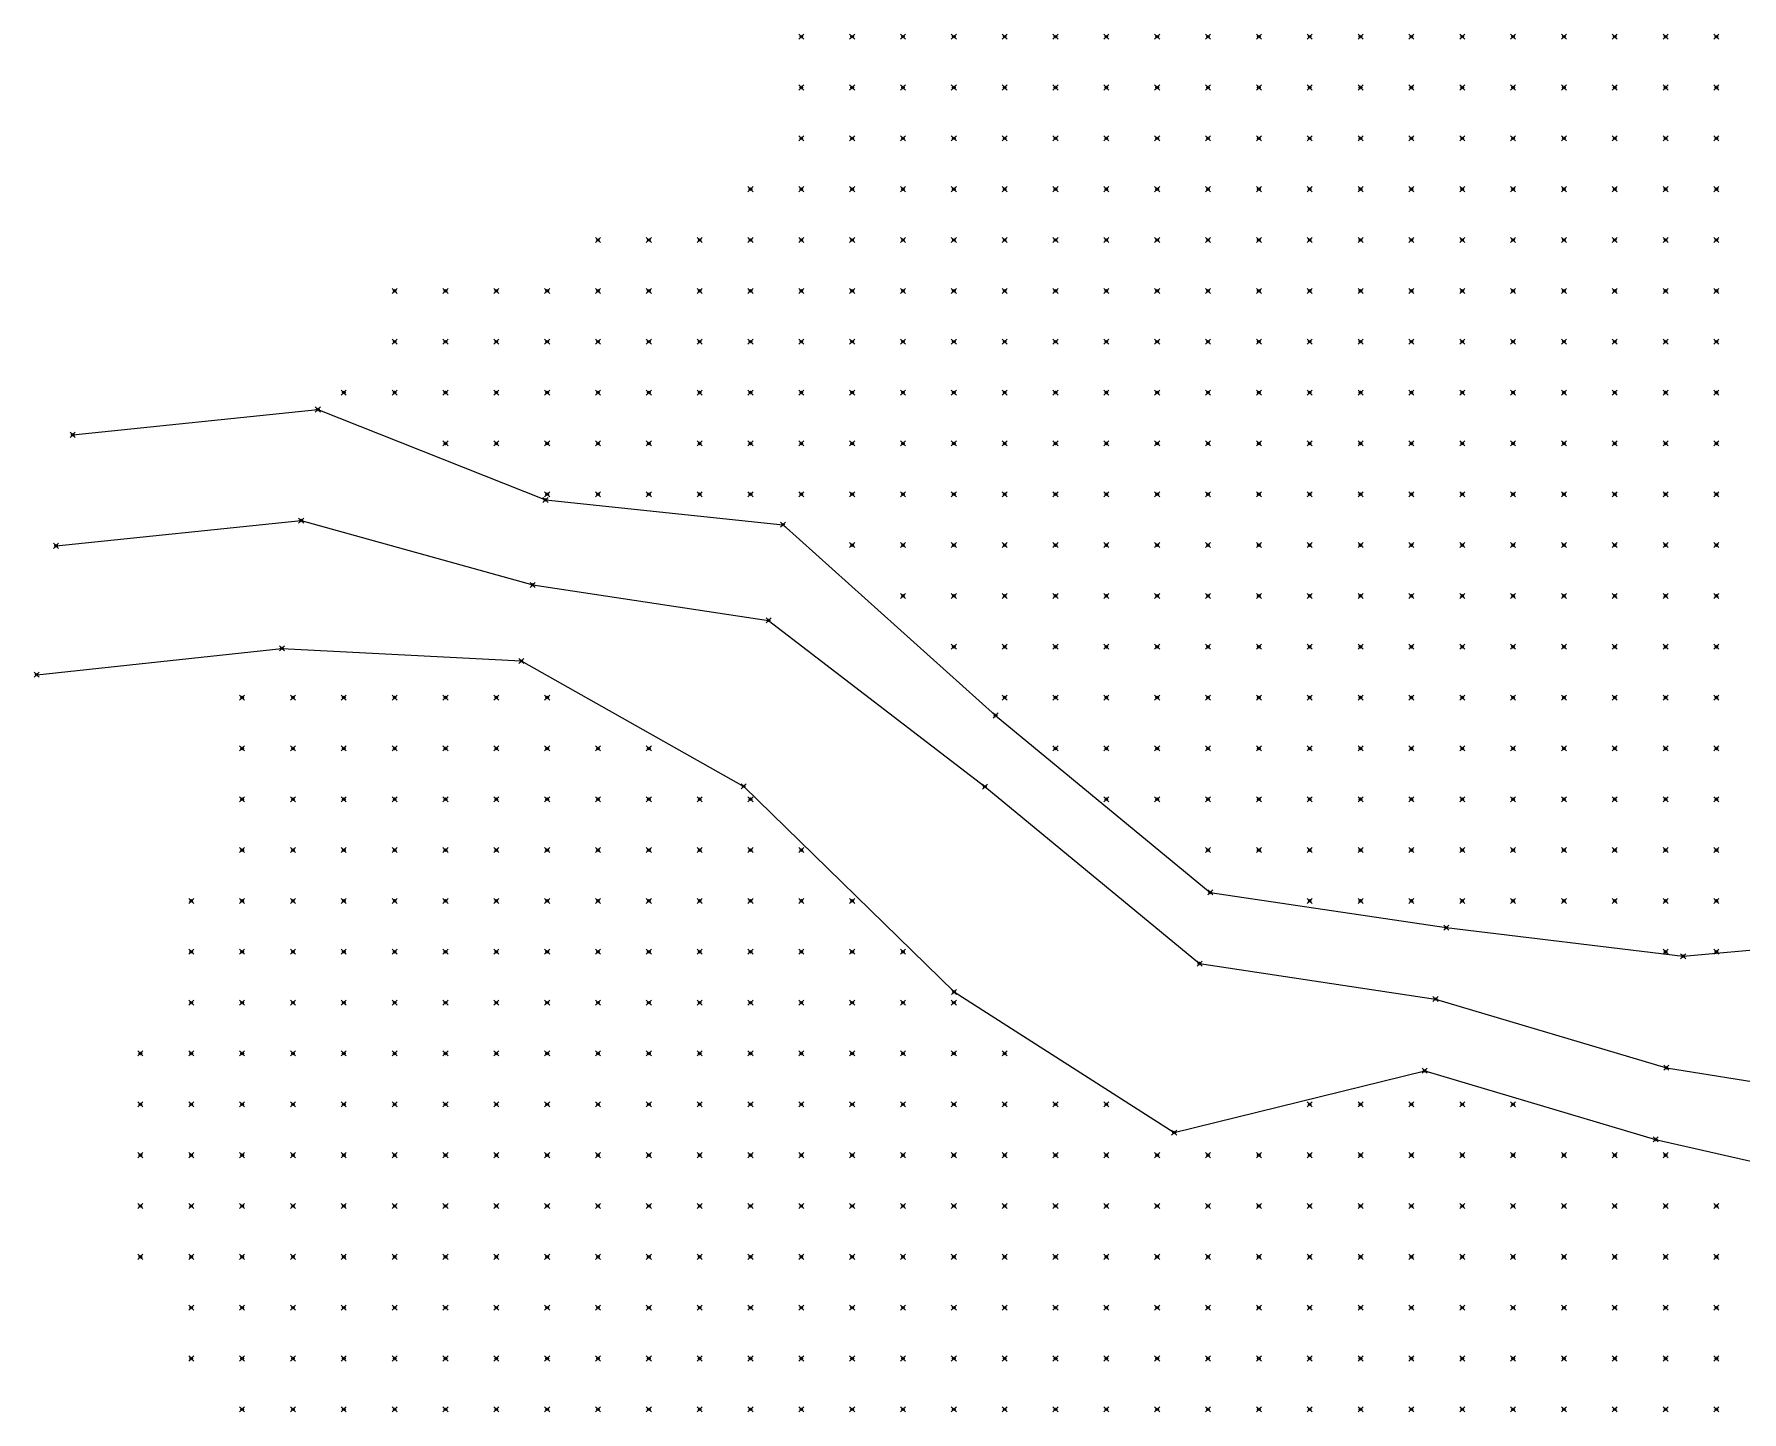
# Model space of a CAD drawing. Header units: metres. Extents: x 441556 to 446409, y 432338 to 461058.
# Drawn here: x 442223.7 to 442324.4, y 457051.9 to 457133.2 of the extents above; entities that cross this region are included whole.
import ezdxf

# ---------------------------------------------------------------- set-up
doc = ezdxf.new("R2010")
doc.units = ezdxf.units.M
doc.header["$MEASUREMENT"] = 0
doc.header["$PDMODE"] = 35
doc.header["$PDSIZE"] = 0.15
for name, color, linetype, lineweight in [('DTM-BRE-RevN_GRP_FIRUL APEI', 2, 'Continuous', 0), ('DTM-BRE-RevN_GRP_RAU', 2, 'Continuous', 0), ('DTM-NOK-RevN_LIDAR_co_lidar', 91, 'Continuous', 0), ('DTM-NOK-RevN_RTK', 32, 'Continuous', 0)]:
    doc.layers.add(name, color=color, linetype=linetype, lineweight=lineweight)

msp = doc.modelspace()

# ---------------------------------------------------------------- linework, layer by layer
at = {"layer": 'DTM-BRE-RevN_GRP_FIRUL APEI'}
for p, q in [((442224.973, 457102.983, 421.001), (442239.431, 457104.475, 416.691)), ((442239.431, 457104.475, 416.691), (442253.094, 457100.679, 412.029)), ((442253.094, 457100.679, 412.029), (442267.013, 457098.587, 406.843)), ((442267.013, 457098.587, 406.843), (442279.771, 457088.776, 400.097)), ((442279.771, 457088.776, 400.097), (442292.435, 457078.338, 397.01)), ((442292.435, 457078.338, 397.01), (442306.354, 457076.246, 391.824)), ((442306.354, 457076.246, 391.824), (442319.978, 457072.191, 388.469)), ((442319.978, 457072.191, 388.469), (442333.878, 457069.97, 383.989))]:
    msp.add_line(p, q, dxfattribs=at)
at = {"layer": 'DTM-BRE-RevN_GRP_RAU'}
for p, q in [((442225.958, 457109.534, 424.376), (442240.416, 457111.026, 420.066)), ((442240.416, 457111.026, 420.066), (442253.848, 457105.696, 413.443)), ((442253.848, 457105.696, 413.443), (442267.861, 457104.23, 409.478)), ((442267.861, 457104.23, 409.478), (442280.402, 457092.973, 403.219)), ((442223.83, 457095.381, 424.814), (442238.297, 457096.935, 419.214)), ((442238.297, 457096.935, 419.214), (442252.419, 457096.193, 414.565)), ((442252.419, 457096.193, 414.565), (442265.541, 457088.794, 410.258)), ((442280.402, 457092.973, 403.219), (442293.066, 457082.535, 400.132)), ((442265.541, 457088.794, 410.258), (442277.951, 457076.668, 404.878)), ((442293.066, 457082.535, 400.132), (442306.988, 457080.458, 393.801)), ((442306.988, 457080.458, 393.801), (442320.967, 457078.77, 389.348)), ((442320.967, 457078.77, 389.348), (442335.403, 457080.117, 388.076)), ((442277.951, 457076.668, 404.878), (442290.937, 457068.369, 401.279)), ((442290.937, 457068.369, 401.279), (442305.719, 457072.016, 394.923)), ((442305.719, 457072.016, 394.923), (442319.342, 457067.962, 391.568)), ((442319.342, 457067.962, 391.568), (442333.102, 457064.811, 387.728))]:
    msp.add_line(p, q, dxfattribs=at)
at = {"layer": 'DTM-NOK-RevN_LIDAR_co_lidar'}
for p in [(442268.942, 457133.023, 428.108), (442271.941, 457133.023, 426.936), (442274.94, 457133.023, 426.16), (442277.94, 457133.023, 425.156), (442280.939, 457133.023, 424.334), (442283.938, 457133.023, 423.593), (442286.938, 457133.023, 422.823), (442289.937, 457133.023, 421.178), (442292.936, 457133.023, 419.572), (442295.936, 457133.023, 418.119), (442298.935, 457133.023, 416.666), (442301.934, 457133.023, 414.788), (442304.934, 457133.023, 412.629), (442307.933, 457133.023, 410.248), (442310.932, 457133.023, 407.942), (442313.932, 457133.023, 405.839), (442316.931, 457133.023, 404.02), (442319.93, 457133.023, 402.286), (442322.93, 457133.023, 399.935), (442268.942, 457130.024, 426.023), (442271.941, 457130.024, 425.079), (442274.94, 457130.024, 423.457), (442277.94, 457130.024, 422.646), (442280.939, 457130.024, 421.987), (442283.938, 457130.024, 421.453), (442286.938, 457130.024, 421.005), (442289.937, 457130.024, 419.866), (442292.936, 457130.024, 418.18), (442295.936, 457130.024, 416.484), (442298.935, 457130.024, 415.068), (442301.934, 457130.024, 413.772), (442304.934, 457130.024, 411.941), (442307.933, 457130.024, 410.121), (442310.932, 457130.024, 408.105), (442313.932, 457130.024, 405.748), (442316.931, 457130.024, 403.441), (442319.93, 457130.024, 401.101), (442322.93, 457130.024, 399.157), (442268.942, 457127.024, 424.074), (442271.941, 457127.024, 423.004), (442274.94, 457127.024, 421.989), (442277.94, 457127.024, 420.741), (442280.939, 457127.024, 419.732), (442283.938, 457127.024, 419.26), (442286.938, 457127.024, 418.619), (442289.937, 457127.024, 417.943), (442292.936, 457127.024, 416.6), (442295.936, 457127.024, 414.954), (442298.935, 457127.024, 413.332), (442301.934, 457127.024, 412.12), (442304.934, 457127.024, 410.869), (442307.933, 457127.024, 409.247), (442310.932, 457127.024, 407.297), (442313.932, 457127.024, 405.409), (442316.931, 457127.024, 403.379), (442319.93, 457127.024, 400.783), (442322.93, 457127.024, 398.374), (442265.942, 457124.025, 423.079), (442268.942, 457124.025, 422.093), (442271.941, 457124.025, 420.913), (442274.94, 457124.025, 420.059), (442277.94, 457124.025, 418.846), (442280.939, 457124.025, 417.782), (442283.938, 457124.025, 417.086), (442286.938, 457124.025, 416.282), (442289.937, 457124.025, 415.864), (442292.936, 457124.025, 414.89), (442295.936, 457124.025, 413.201), (442298.935, 457124.025, 411.365), (442301.934, 457124.025, 409.867), (442304.934, 457124.025, 408.386), (442307.933, 457124.025, 407.086), (442310.932, 457124.025, 405.912), (442313.932, 457124.025, 404.51), (442316.931, 457124.025, 402.685), (442319.93, 457124.025, 400.476), (442322.93, 457124.025, 398.247), (442256.944, 457121.026, 423.399), (442259.944, 457121.026, 422.557), (442262.943, 457121.026, 421.788), (442265.942, 457121.026, 420.969), (442268.942, 457121.026, 420.113), (442271.941, 457121.026, 418.962), (442274.94, 457121.026, 418.292), (442277.94, 457121.026, 417.172), (442280.939, 457121.026, 416.076), (442283.938, 457121.026, 414.997), (442286.938, 457121.026, 414.166), (442289.937, 457121.026, 413.628), (442292.936, 457121.026, 412.851), (442295.936, 457121.026, 411.413), (442298.935, 457121.026, 409.842), (442301.934, 457121.026, 408.199), (442304.934, 457121.026, 406.391), (442307.933, 457121.026, 405.089), (442310.932, 457121.026, 403.803), (442313.932, 457121.026, 402.571), (442316.931, 457121.026, 401.419), (442319.93, 457121.026, 399.521), (442322.93, 457121.026, 397.567), (442244.947, 457118.026, 423.609), (442247.946, 457118.026, 422.298), (442250.945, 457118.026, 421.226), (442253.945, 457118.026, 420.742), (442256.944, 457118.026, 420.331), (442259.944, 457118.026, 419.836), (442262.943, 457118.026, 419.431), (442265.942, 457118.026, 418.896), (442268.942, 457118.026, 418.159), (442271.941, 457118.026, 417.24), (442274.94, 457118.026, 416.578), (442277.94, 457118.026, 415.577), (442280.939, 457118.026, 414.246), (442283.938, 457118.026, 413.195), (442286.938, 457118.026, 412.21), (442289.937, 457118.026, 411.52), (442292.936, 457118.026, 410.891), (442295.936, 457118.026, 409.736), (442298.935, 457118.026, 408.063), (442301.934, 457118.026, 406.252), (442304.934, 457118.026, 404.665), (442307.933, 457118.026, 403.251), (442310.932, 457118.026, 401.901), (442313.932, 457118.026, 400.839), (442316.931, 457118.026, 399.931), (442319.93, 457118.026, 398.525), (442322.93, 457118.026, 396.687), (442244.947, 457115.027, 420.884), (442247.946, 457115.027, 419.637), (442250.945, 457115.027, 418.64), (442253.945, 457115.027, 418.111), (442256.944, 457115.027, 417.611), (442259.944, 457115.027, 417.11), (442262.943, 457115.027, 416.767), (442265.942, 457115.027, 416.759), (442268.942, 457115.027, 416.199), (442271.941, 457115.027, 415.499), (442274.94, 457115.027, 414.65), (442277.94, 457115.027, 413.763), (442280.939, 457115.027, 412.597), (442283.938, 457115.027, 411.698), (442286.938, 457115.027, 410.557), (442289.937, 457115.027, 409.548), (442292.936, 457115.027, 408.914), (442295.936, 457115.027, 407.869), (442298.935, 457115.027, 406.196), (442301.934, 457115.027, 404.722), (442304.934, 457115.027, 403.219), (442307.933, 457115.027, 401.604), (442310.932, 457115.027, 400.182), (442313.932, 457115.027, 399.11), (442316.931, 457115.027, 398.315), (442319.93, 457115.027, 397.303), (442322.93, 457115.027, 395.716), (442241.947, 457112.027, 419.856), (442244.947, 457112.027, 418.332), (442247.946, 457112.027, 417.154), (442250.945, 457112.027, 416.417), (442253.945, 457112.027, 415.897), (442256.944, 457112.027, 415.257), (442259.944, 457112.027, 414.879), (442262.943, 457112.027, 414.555), (442265.942, 457112.027, 414.577), (442268.942, 457112.027, 414.254), (442271.941, 457112.027, 413.626), (442274.94, 457112.027, 412.812), (442277.94, 457112.027, 412.113), (442280.939, 457112.027, 411.184), (442283.938, 457112.027, 409.862), (442286.938, 457112.027, 408.991), (442289.937, 457112.027, 407.927), (442292.936, 457112.027, 407.081), (442295.936, 457112.027, 406.24), (442298.935, 457112.027, 404.482), (442301.934, 457112.027, 403.039), (442304.934, 457112.027, 401.682), (442307.933, 457112.027, 400.147), (442310.932, 457112.027, 398.813), (442313.932, 457112.027, 397.53), (442316.931, 457112.027, 396.48), (442319.93, 457112.027, 395.581), (442322.93, 457112.027, 394.071), (442247.946, 457109.028, 415.498), (442250.945, 457109.028, 414.854), (442253.945, 457109.028, 414.202), (442256.944, 457109.028, 413.417), (442259.944, 457109.028, 412.989), (442262.943, 457109.028, 412.555), (442265.942, 457109.028, 412.251), (442268.942, 457109.028, 412.296), (442271.941, 457109.028, 411.949), (442274.94, 457109.028, 411.339), (442277.94, 457109.028, 410.621), (442280.939, 457109.028, 409.448), (442283.938, 457109.028, 408.365), (442286.938, 457109.028, 407.302), (442289.937, 457109.028, 406.291), (442292.936, 457109.028, 405.549), (442295.936, 457109.028, 404.648), (442298.935, 457109.028, 402.861), (442301.934, 457109.028, 401.362), (442304.934, 457109.028, 400.108), (442307.933, 457109.028, 398.699), (442310.932, 457109.028, 397.466), (442313.932, 457109.028, 396.292), (442316.931, 457109.028, 395.255), (442319.93, 457109.028, 394.107), (442322.93, 457109.028, 392.289), (442253.945, 457106.029, 413.397), (442256.944, 457106.029, 412.636), (442259.944, 457106.029, 411.964), (442262.943, 457106.029, 410.905), (442265.942, 457106.029, 410.05), (442268.942, 457106.029, 410.321), (442271.941, 457106.029, 410.503), (442274.94, 457106.029, 410.083), (442277.94, 457106.029, 409.372), (442280.939, 457106.029, 407.833), (442283.938, 457106.029, 406.907), (442286.938, 457106.029, 405.798), (442289.937, 457106.029, 404.692), (442292.936, 457106.029, 404.005), (442295.936, 457106.029, 402.73), (442298.935, 457106.029, 401.097), (442301.934, 457106.029, 399.758), (442304.934, 457106.029, 398.514), (442307.933, 457106.029, 397.154), (442310.932, 457106.029, 396.108), (442313.932, 457106.029, 395.159), (442316.931, 457106.029, 394.026), (442319.93, 457106.029, 392.799), (442322.93, 457106.029, 391.36), (442271.941, 457103.029, 408.956), (442274.94, 457103.029, 408.969), (442277.94, 457103.029, 408.407), (442280.939, 457103.029, 406.901), (442283.938, 457103.029, 405.663), (442286.938, 457103.029, 404.402), (442289.937, 457103.029, 403.365), (442292.936, 457103.029, 402.261), (442295.936, 457103.029, 400.681), (442298.935, 457103.029, 399.359), (442301.934, 457103.029, 398.271), (442304.934, 457103.029, 397.004), (442307.933, 457103.029, 395.707), (442310.932, 457103.029, 394.721), (442313.932, 457103.029, 393.854), (442316.931, 457103.029, 392.862), (442319.93, 457103.029, 391.934), (442322.93, 457103.029, 391.053), (442274.94, 457100.03, 407.416), (442277.94, 457100.03, 407.437), (442280.939, 457100.03, 406.759), (442283.938, 457100.03, 405.197), (442286.938, 457100.03, 403.336), (442289.937, 457100.03, 402.373), (442292.936, 457100.03, 400.849), (442295.936, 457100.03, 399.364), (442298.935, 457100.03, 398.237), (442301.934, 457100.03, 397.161), (442304.934, 457100.03, 395.954), (442307.933, 457100.03, 394.873), (442310.932, 457100.03, 393.968), (442313.932, 457100.03, 393.215), (442316.931, 457100.03, 392.603), (442319.93, 457100.03, 392.027), (442322.93, 457100.03, 391.312), (442277.94, 457097.031, 405.949), (442280.939, 457097.031, 406.412), (442283.938, 457097.031, 405.064), (442286.938, 457097.031, 403.096), (442289.937, 457097.031, 401.572), (442292.936, 457097.031, 400.244), (442295.936, 457097.031, 399.011), (442298.935, 457097.031, 397.954), (442301.934, 457097.031, 396.852), (442304.934, 457097.031, 395.874), (442307.933, 457097.031, 395.135), (442310.932, 457097.031, 394.397), (442313.932, 457097.031, 393.798), (442316.931, 457097.031, 393.367), (442319.93, 457097.031, 392.823), (442322.93, 457097.031, 392.09), (442235.949, 457094.031, 420.471), (442238.948, 457094.031, 419.474), (442241.947, 457094.031, 418.532), (442244.947, 457094.031, 417.496), (442247.946, 457094.031, 416.441), (442250.945, 457094.031, 415.411), (442253.945, 457094.031, 414.416), (442280.939, 457094.031, 404.457), (442283.938, 457094.031, 403.853), (442286.938, 457094.031, 403.123), (442289.937, 457094.031, 401.623), (442292.936, 457094.031, 400.626), (442295.936, 457094.031, 399.54), (442298.935, 457094.031, 398.398), (442301.934, 457094.031, 397.438), (442304.934, 457094.031, 396.751), (442307.933, 457094.031, 396.248), (442310.932, 457094.031, 395.479), (442313.932, 457094.031, 394.796), (442316.931, 457094.031, 394.278), (442319.93, 457094.031, 393.419), (442322.93, 457094.031, 392.526), (442235.949, 457091.032, 420.537), (442238.948, 457091.032, 419.393), (442241.947, 457091.032, 418.386), (442244.947, 457091.032, 417.455), (442247.946, 457091.032, 416.454), (442250.945, 457091.032, 415.378), (442253.945, 457091.032, 414.45), (442256.944, 457091.032, 413.582), (442259.944, 457091.032, 412.357), (442283.938, 457091.032, 401.332), (442286.938, 457091.032, 402.154), (442289.937, 457091.032, 402.23), (442292.936, 457091.032, 401.439), (442295.936, 457091.032, 400.6), (442298.935, 457091.032, 399.134), (442301.934, 457091.032, 398.114), (442304.934, 457091.032, 397.663), (442307.933, 457091.032, 397.193), (442310.932, 457091.032, 396.335), (442313.932, 457091.032, 395.363), (442316.931, 457091.032, 394.32), (442319.93, 457091.032, 393.219), (442322.93, 457091.032, 392.367), (442235.949, 457088.033, 420.536), (442238.948, 457088.033, 419.489), (442241.947, 457088.033, 418.447), (442244.947, 457088.033, 417.488), (442247.946, 457088.033, 416.431), (442250.945, 457088.033, 415.255), (442253.945, 457088.033, 414.208), (442256.944, 457088.033, 413.079), (442259.944, 457088.033, 411.973), (442262.943, 457088.033, 411.264), (442265.942, 457088.033, 409.927), (442286.938, 457088.033, 400.065), (442289.937, 457088.033, 400.641), (442292.936, 457088.033, 400.994), (442295.936, 457088.033, 400.451), (442298.935, 457088.033, 398.8), (442301.934, 457088.033, 397.896), (442304.934, 457088.033, 397.61), (442307.933, 457088.033, 397.083), (442310.932, 457088.033, 396.281), (442313.932, 457088.033, 395.25), (442316.931, 457088.033, 393.985), (442319.93, 457088.033, 392.754), (442322.93, 457088.033, 391.662), (442235.949, 457085.033, 420.847), (442238.948, 457085.033, 419.689), (442241.947, 457085.033, 418.712), (442244.947, 457085.033, 417.661), (442247.946, 457085.033, 416.488), (442250.945, 457085.033, 415.216), (442253.945, 457085.033, 413.81), (442256.944, 457085.033, 412.515), (442259.944, 457085.033, 411.688), (442262.943, 457085.033, 410.96), (442265.942, 457085.033, 409.703), (442268.942, 457085.033, 408.79), (442292.936, 457085.033, 399.216), (442295.936, 457085.033, 398.797), (442298.935, 457085.033, 396.948), (442301.934, 457085.033, 396.477), (442304.934, 457085.033, 396.172), (442307.933, 457085.033, 395.61), (442310.932, 457085.033, 395.139), (442313.932, 457085.033, 394.332), (442316.931, 457085.033, 393.371), (442319.93, 457085.033, 391.954), (442322.93, 457085.033, 390.311), (442232.949, 457082.034, 422.869), (442235.949, 457082.034, 421.641), (442238.948, 457082.034, 420.462), (442241.947, 457082.034, 419.396), (442244.947, 457082.034, 418.226), (442247.946, 457082.034, 416.913), (442250.945, 457082.034, 415.525), (442253.945, 457082.034, 414.086), (442256.944, 457082.034, 412.743), (442259.944, 457082.034, 411.56), (442262.943, 457082.034, 410.371), (442265.942, 457082.034, 409.43), (442268.942, 457082.034, 408.322), (442271.941, 457082.034, 407.297), (442298.935, 457082.034, 395.446), (442301.934, 457082.034, 394.811), (442304.934, 457082.034, 394.165), (442307.933, 457082.034, 393.366), (442310.932, 457082.034, 392.442), (442313.932, 457082.034, 391.772), (442316.931, 457082.034, 391.121), (442319.93, 457082.034, 390.195), (442322.93, 457082.034, 389.738), (442232.949, 457079.035, 423.281), (442235.949, 457079.035, 422.208), (442238.948, 457079.035, 421.14), (442241.947, 457079.035, 419.924), (442244.947, 457079.035, 418.653), (442247.946, 457079.035, 417.345), (442250.945, 457079.035, 416.027), (442253.945, 457079.035, 414.632), (442256.944, 457079.035, 413.099), (442259.944, 457079.035, 411.784), (442262.943, 457079.035, 410.538), (442265.942, 457079.035, 409.694), (442268.942, 457079.035, 408.105), (442271.941, 457079.035, 406.477), (442274.94, 457079.035, 405.983), (442319.93, 457079.035, 389.563), (442322.93, 457079.035, 388.689), (442232.949, 457076.035, 423.575), (442235.949, 457076.035, 422.507), (442238.948, 457076.035, 421.215), (442241.947, 457076.035, 419.924), (442244.947, 457076.035, 418.668), (442247.946, 457076.035, 417.386), (442250.945, 457076.035, 416.067), (442253.945, 457076.035, 414.647), (442256.944, 457076.035, 413.274), (442259.944, 457076.035, 411.927), (442262.943, 457076.035, 410.52), (442265.942, 457076.035, 409.107), (442268.942, 457076.035, 407.833), (442271.941, 457076.035, 406.626), (442274.94, 457076.035, 405.775), (442277.94, 457076.035, 404.861), (442229.95, 457073.036, 424.982), (442232.949, 457073.036, 423.725), (442235.949, 457073.036, 422.426), (442238.948, 457073.036, 420.948), (442241.947, 457073.036, 419.599), (442244.947, 457073.036, 418.386), (442247.946, 457073.036, 417.143), (442250.945, 457073.036, 415.885), (442253.945, 457073.036, 414.605), (442256.944, 457073.036, 413.218), (442259.944, 457073.036, 411.876), (442262.943, 457073.036, 410.753), (442265.942, 457073.036, 409.261), (442268.942, 457073.036, 407.928), (442271.941, 457073.036, 406.792), (442274.94, 457073.036, 405.641), (442277.94, 457073.036, 404.937), (442280.939, 457073.036, 403.846), (442229.95, 457070.037, 424.945), (442232.949, 457070.037, 423.689), (442235.949, 457070.037, 422.213), (442238.948, 457070.037, 420.729), (442241.947, 457070.037, 419.433), (442244.947, 457070.037, 418.204), (442247.946, 457070.037, 416.872), (442250.945, 457070.037, 415.53), (442253.945, 457070.037, 414.311), (442256.944, 457070.037, 413.005), (442259.944, 457070.037, 411.622), (442262.943, 457070.037, 410.44), (442265.942, 457070.037, 409.115), (442268.942, 457070.037, 408.029), (442271.941, 457070.037, 406.682), (442274.94, 457070.037, 405.577), (442277.94, 457070.037, 404.688), (442280.939, 457070.037, 403.794), (442283.938, 457070.037, 402.859), (442286.938, 457070.037, 402.337), (442298.935, 457070.037, 398.238), (442301.934, 457070.037, 397.115), (442304.934, 457070.037, 396.263), (442307.933, 457070.037, 394.982), (442310.932, 457070.037, 393.483), (442229.95, 457067.037, 424.956), (442232.949, 457067.037, 423.551), (442235.949, 457067.037, 422.115), (442238.948, 457067.037, 420.741), (442241.947, 457067.037, 419.298), (442244.947, 457067.037, 417.83), (442247.946, 457067.037, 416.484), (442250.945, 457067.037, 415.258), (442253.945, 457067.037, 414.065), (442256.944, 457067.037, 412.855), (442259.944, 457067.037, 411.69), (442262.943, 457067.037, 410.455), (442265.942, 457067.037, 409.076), (442268.942, 457067.037, 407.931), (442271.941, 457067.037, 406.742), (442274.94, 457067.037, 405.765), (442277.94, 457067.037, 404.394), (442280.939, 457067.037, 403.629), (442283.938, 457067.037, 402.66), (442286.938, 457067.037, 401.847), (442289.937, 457067.037, 401.164), (442292.936, 457067.037, 400.237), (442295.936, 457067.037, 399.349), (442298.935, 457067.037, 398.546), (442301.934, 457067.037, 397.308), (442304.934, 457067.037, 396.047), (442307.933, 457067.037, 395.268), (442310.932, 457067.037, 394.357), (442313.932, 457067.037, 393.096), (442316.931, 457067.037, 391.963), (442319.93, 457067.037, 390.903), (442229.95, 457064.038, 424.997), (442232.949, 457064.038, 423.522), (442235.949, 457064.038, 422.074), (442238.948, 457064.038, 420.508), (442241.947, 457064.038, 419.158), (442244.947, 457064.038, 417.873), (442247.946, 457064.038, 416.503), (442250.945, 457064.038, 415.204), (442253.945, 457064.038, 414.006), (442256.944, 457064.038, 412.852), (442259.944, 457064.038, 411.564), (442262.943, 457064.038, 410.135), (442265.942, 457064.038, 408.948), (442268.942, 457064.038, 407.778), (442271.941, 457064.038, 406.752), (442274.94, 457064.038, 406.034), (442277.94, 457064.038, 404.194), (442280.939, 457064.038, 403.286), (442283.938, 457064.038, 402.385), (442286.938, 457064.038, 401.698), (442289.937, 457064.038, 400.647), (442292.936, 457064.038, 399.712), (442295.936, 457064.038, 398.7), (442298.935, 457064.038, 398.082), (442301.934, 457064.038, 397.107), (442304.934, 457064.038, 395.986), (442307.933, 457064.038, 395.026), (442310.932, 457064.038, 393.959), (442313.932, 457064.038, 392.634), (442316.931, 457064.038, 391.527), (442319.93, 457064.038, 390.866), (442322.93, 457064.038, 390.076), (442229.95, 457061.039, 425.155), (442232.949, 457061.039, 423.639), (442235.949, 457061.039, 422.265), (442238.948, 457061.039, 420.796), (442241.947, 457061.039, 419.16), (442244.947, 457061.039, 417.625), (442247.946, 457061.039, 416.208), (442250.945, 457061.039, 414.828), (442253.945, 457061.039, 413.577), (442256.944, 457061.039, 412.442), (442259.944, 457061.039, 411.351), (442262.943, 457061.039, 410.052), (442265.942, 457061.039, 408.652), (442268.942, 457061.039, 407.548), (442271.941, 457061.039, 406.57), (442274.94, 457061.039, 405.536), (442277.94, 457061.039, 404.157), (442280.939, 457061.039, 402.952), (442283.938, 457061.039, 401.899), (442286.938, 457061.039, 400.951), (442289.937, 457061.039, 400.102), (442292.936, 457061.039, 399.228), (442295.936, 457061.039, 398.279), (442298.935, 457061.039, 397.459), (442301.934, 457061.039, 396.591), (442304.934, 457061.039, 395.639), (442307.933, 457061.039, 394.637), (442310.932, 457061.039, 393.643), (442313.932, 457061.039, 392.644), (442316.931, 457061.039, 391.58), (442319.93, 457061.039, 390.611), (442322.93, 457061.039, 389.819), (442232.949, 457058.039, 424.359), (442235.949, 457058.039, 422.786), (442238.948, 457058.039, 421.29), (442241.947, 457058.039, 419.958), (442244.947, 457058.039, 418.269), (442247.946, 457058.039, 416.619), (442250.945, 457058.039, 415.398), (442253.945, 457058.039, 414.055), (442256.944, 457058.039, 412.757), (442259.944, 457058.039, 411.532), (442262.943, 457058.039, 410.15), (442265.942, 457058.039, 408.592), (442268.942, 457058.039, 407.426), (442271.941, 457058.039, 406.444), (442274.94, 457058.039, 405.185), (442277.94, 457058.039, 403.818), (442280.939, 457058.039, 402.526), (442283.938, 457058.039, 401.276), (442286.938, 457058.039, 400.526), (442289.937, 457058.039, 399.506), (442292.936, 457058.039, 398.558), (442295.936, 457058.039, 397.856), (442298.935, 457058.039, 397.189), (442301.934, 457058.039, 396.432), (442304.934, 457058.039, 395.439), (442307.933, 457058.039, 394.62), (442310.932, 457058.039, 393.628), (442313.932, 457058.039, 392.468), (442316.931, 457058.039, 391.517), (442319.93, 457058.039, 390.571), (442322.93, 457058.039, 389.733), (442232.949, 457055.04, 425.45), (442235.949, 457055.04, 423.955), (442238.948, 457055.04, 422.437), (442241.947, 457055.04, 421.105), (442244.947, 457055.04, 419.545), (442247.946, 457055.04, 417.872), (442250.945, 457055.04, 416.5), (442253.945, 457055.04, 415.202), (442256.944, 457055.04, 413.924), (442259.944, 457055.04, 412.495), (442262.943, 457055.04, 410.888), (442265.942, 457055.04, 409.374), (442268.942, 457055.04, 407.643), (442271.941, 457055.04, 406.458), (442274.94, 457055.04, 405.095), (442277.94, 457055.04, 403.816), (442280.939, 457055.04, 402.452), (442283.938, 457055.04, 401.389), (442286.938, 457055.04, 400.552), (442289.937, 457055.04, 399.694), (442292.936, 457055.04, 398.897), (442295.936, 457055.04, 398.283), (442298.935, 457055.04, 397.721), (442301.934, 457055.04, 396.82), (442304.934, 457055.04, 395.933), (442307.933, 457055.04, 394.979), (442310.932, 457055.04, 393.893), (442313.932, 457055.04, 392.789), (442316.931, 457055.04, 391.682), (442319.93, 457055.04, 390.623), (442322.93, 457055.04, 389.642), (442235.949, 457052.041, 425.062), (442238.948, 457052.041, 423.648), (442241.947, 457052.041, 422.459), (442244.947, 457052.041, 421.017), (442247.946, 457052.041, 419.467), (442250.945, 457052.041, 417.976), (442253.945, 457052.041, 416.479), (442256.944, 457052.041, 415.081), (442259.944, 457052.041, 413.607), (442262.943, 457052.041, 412.102), (442265.942, 457052.041, 410.62), (442268.942, 457052.041, 408.751), (442271.941, 457052.041, 407.289), (442274.94, 457052.041, 405.812), (442277.94, 457052.041, 404.191), (442280.939, 457052.041, 403.269), (442283.938, 457052.041, 402.296), (442286.938, 457052.041, 401.462), (442289.937, 457052.041, 400.693), (442292.936, 457052.041, 400.107), (442295.936, 457052.041, 399.654), (442298.935, 457052.041, 398.89), (442301.934, 457052.041, 398.104), (442304.934, 457052.041, 397.015), (442307.933, 457052.041, 395.893), (442310.932, 457052.041, 394.985), (442313.932, 457052.041, 394.016), (442316.931, 457052.041, 392.91), (442319.93, 457052.041, 391.455), (442322.93, 457052.041, 389.842)]:
    msp.add_point(p, dxfattribs=at)
at = {"layer": 'DTM-NOK-RevN_RTK'}
for p in [(442240.416, 457111.026, 420.066), (442225.958, 457109.534, 424.376), (442253.848, 457105.696, 413.443), (442239.431, 457104.475, 416.691), (442267.861, 457104.23, 409.478), (442224.973, 457102.983, 421.001), (442253.094, 457100.679, 412.029), (442267.013, 457098.587, 406.843), (442238.297, 457096.935, 419.214), (442223.83, 457095.381, 424.814), (442252.419, 457096.193, 414.565), (442280.402, 457092.973, 403.219), (442265.541, 457088.794, 410.258), (442279.771, 457088.776, 400.097), (442293.066, 457082.535, 400.132), (442306.988, 457080.458, 393.801), (442292.435, 457078.338, 397.01), (442320.967, 457078.77, 389.348), (442277.951, 457076.668, 404.878), (442306.354, 457076.246, 391.824), (442319.978, 457072.191, 388.469), (442305.719, 457072.016, 394.923), (442290.937, 457068.369, 401.279), (442319.342, 457067.962, 391.568)]:
    msp.add_point(p, dxfattribs=at)

doc.saveas('drawing.dxf')
